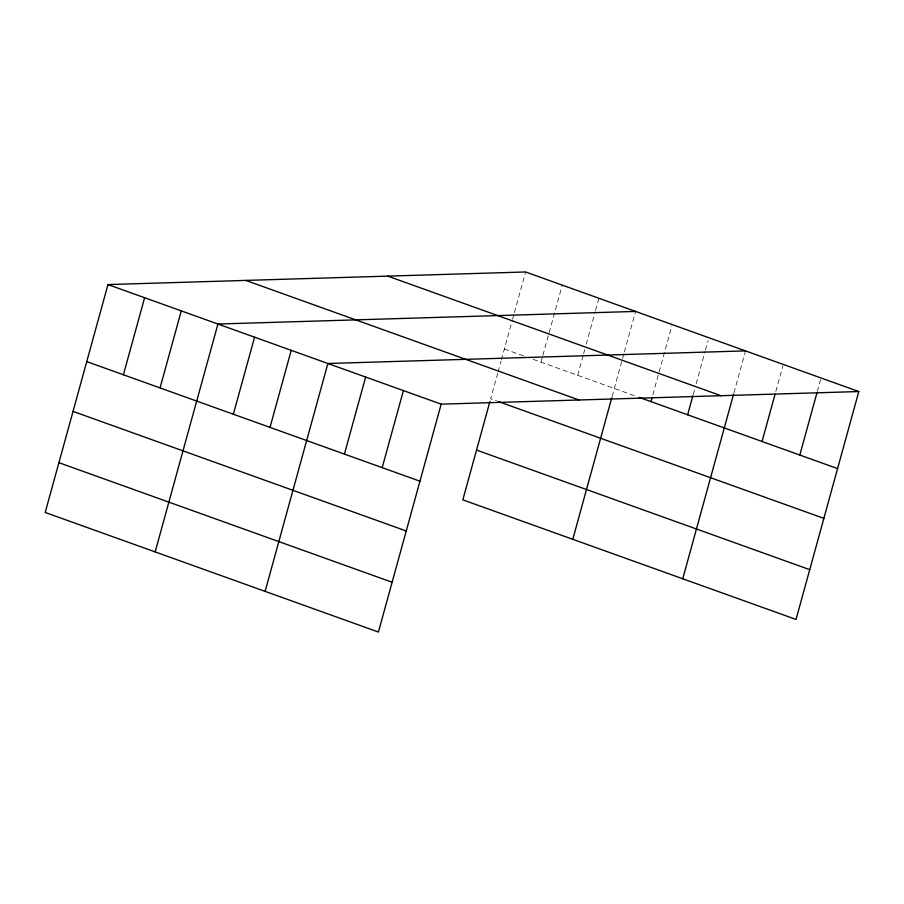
<?xml version="1.0" encoding="UTF-8"?>
<svg xmlns="http://www.w3.org/2000/svg" width="904" height="904" viewBox="0 0 904 904"><rect width="100%" height="100%" fill="white"/><g stroke="black" fill="none" stroke-linecap="round" stroke-linejoin="round"><path stroke-width="0.68" stroke-dasharray="4.52 3.39" d="M497.697 373.228L490.657 398.788L497.211 401.139M498.07 371.883L501.042 361.114M501.404 359.769L512.195 320.626M512.568 319.27L514.048 313.869M514.421 312.513L525.597 271.968M541.021 362.165L542.513 356.752M542.886 355.408L562.243 285.122M577.679 375.318L583.261 355.046M583.634 353.69L584.752 349.633M586.244 344.232L595.171 311.79M595.544 310.434L598.9 298.275M612.11 396.54L624.009 353.328M624.381 351.972L635.557 311.428M652.846 394.867L671.83 325.937M693.221 394.506L694.713 389.104M696.193 383.691L705.131 351.249M705.504 349.904L708.114 340.435M733.969 392.788L745.133 352.244M775.824 391.477L782.898 365.792M817.318 391.511L820.662 379.352M504.375 349.012L524.004 356.052M533.168 359.34L636.585 396.46"/><path stroke-width="1.36" d="M858.8 391.545L525.597 271.968L107.971 284.568L45.2 512.455L378.403 632.032L441.175 404.156L858.8 391.545L796.029 619.432L462.825 499.844L489.923 401.489M123.396 374.764L144.617 297.721M160.053 387.918L181.275 310.874M155.16 551.915L217.932 324.027L635.557 311.428M233.356 414.235L254.578 337.181M270.013 427.389L291.235 350.334M265.121 591.374L327.881 363.498L745.506 350.888M344.424 454.09L365.645 377.047M382.189 467.65L403.41 390.596M572.786 539.315L611.737 397.884M650.982 401.625L652.1 397.568M687.639 414.778L692.848 395.862M682.735 578.775L733.596 394.144M762.049 441.491L775.078 394.178M799.814 455.04L816.945 392.867M387.782 276.127L720.985 395.703M639.207 397.398L837.579 468.6M245.786 280.409L578.989 399.997M498.511 401.602L823.872 518.376M107.971 284.568L441.175 404.156M476.532 450.068L809.747 569.656M86.75 361.611L419.953 481.199M73.032 411.388L406.246 530.976M58.907 462.678L392.121 582.255"/></g></svg>
